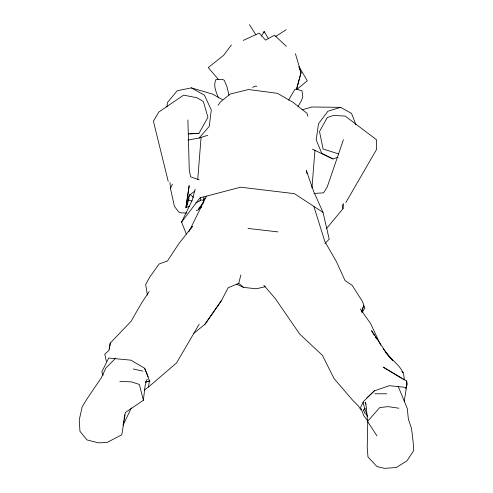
<?xml version="1.0" encoding="UTF-8"?>
<svg xmlns="http://www.w3.org/2000/svg" width="493" height="493" viewBox="0 0 493 493"><rect width="100%" height="100%" fill="white"/><g stroke="black" fill="none" stroke-linecap="round" stroke-linejoin="round"><path stroke-width="0.74" d="M367.766 421.133L367.217 447.459L367.988 456.986L376.991 466.581L384.509 468.35L396.236 467.524L407.015 460.801L413.75 450.547L413.091 441.518L411.513 428.497L408.377 419.192L407.286 408.475L398.122 386.253M404.217 401.228L406.478 387.461L406.62 380.941L383.172 367.137L401.567 378.334M203.88 197.027L203.51 203.153M201.045 137.504L197.748 179.643M311.94 188.036L314.959 150.211M187.654 201.612L187.297 205.23L189.349 195.21L194.772 191.155M166.917 106.919L167.429 102.526L177.221 90.761L191.339 87.871L212.465 94.071L222.405 99.58M115.682 358.121L105.964 367.907L101.287 377.841L87.557 398.03L82.195 406.737L79.25 419.944L79.952 431.289L86.91 439.892L98.335 442.85L107.006 442.492L121.808 434.764L125.351 412.542L143.383 400.248L145.084 385.828L146.52 381.089L145.46 382.186M326.446 228.666L342.968 208.761L343.59 203.597M109.508 349.13L109.692 347.62M109.877 346.104L110.247 343.079L131.076 321.313L141.479 303.201L149.219 291.486M185.867 207.843L189.176 185.584L185.972 207.608L189.682 206.173M144.375 390.018L148.492 387.023L149.465 380.664L144.659 368.271L130.855 360.167L108.7 358.041L101.817 371.851L103.203 375.216M123.318 423.672L123.084 425.157L131.366 407.914M123.552 422.193L123.786 420.714M124.02 419.229L124.254 417.75M124.489 416.271L124.723 414.792M263.891 32.963L264.156 31.472L268.284 38.479M200.09 200.934L200.725 197.477M110.247 343.079L108.879 350.505L104.769 354.165L106.328 361.252M193.601 333.514L204.946 324.277L221.48 300.57L228.13 287.783L238.754 283.302L240.849 274.977M195.16 189.257L192.165 200.343L181.572 222.115L186.372 234.076M296.472 89.239L298.407 82.214M298.604 81.511L301.038 72.668L295.406 53.645M296.601 89.325L301.038 72.668L298.961 67.288M361.807 311.952L363.729 305.444L361.529 311.638M188.628 197.459L189.46 194.747M343.436 139.673L327.192 187.075L323.593 192.843L313.967 193.447M405.616 388.798L406.096 387.48M406.577 386.155L407.298 384.17L406.62 380.941M186.619 213.001L181.245 212.896L178.756 212.076L174.411 206.32L170.43 188.264L172.433 184.191M188.874 231.796L206.419 196.245M288.547 100.153L294.759 89.547L296.151 89.042L301.981 90.829L302.788 96.72L301.389 100.738L298.012 106.463M188.437 133.936L198.895 133.43L207.947 117.34L203.338 101.515L197.015 97.75L183.612 95.149L158.814 112.04L153.409 121.241L168.212 181.362M199.154 324.178L176.531 362.984L148.492 387.023M345.815 202.592L376.603 149.397L376.504 139.747L345.205 116.083L333.465 115.411L327.278 117.519L319.519 131.551L323.1 149.009L338.691 153.939M191.278 228.284L192.393 226.392L178.62 243.967L167.491 260.957L159.085 264.02L149.903 276.875L145.688 284.516L147.364 295.134M261.395 36.014L264.156 31.472M362.047 312.593L364.82 308.082L362.454 301.506L352.113 285.256L345.045 280.572L336.466 261.734L324.881 241.588L313.942 206.653M145.725 382.34L146.52 381.089M218.152 105.274L220.272 102.125L230.145 94.052L248.509 89.523L277.467 93.325L292.904 102.236L306.991 113.335L307.798 116.274M204.946 324.277L221.48 300.57M231.402 44.937L223.717 55.241L208.256 67.59L218.652 79.706M181.572 222.115L199.985 197.853L240.59 187.198L294.438 193.657L323.02 212.384L329.201 239.105L324.973 243.517M365.331 414.151L363.52 410.225L365.19 408.161M146.439 380.269L147.401 379.135M187.938 140.018L199.117 138.052L209.248 126.374L211.306 109.927L204.422 95.161L191.339 87.871M376.954 435.892L367.531 421.404L379.752 407.569L388.139 406.626L398.862 408.222M363.52 410.225L364.962 408.771M406.478 387.461L389.359 385.705L374.403 390.795L363.618 401.37L360.605 407.372L363.816 415.71L367.414 420.554M366.921 397.876L374.403 390.795M198.808 209.075L201.625 206.659L200.152 207.005M296.86 89.455L307.281 80.766L298.943 66.567M188.277 199.776L189.238 198.987M275.137 36.772L286.18 29.746M199.006 208.083L201.625 206.659L200.201 207.152M195.764 202.987L201.853 199.801L203.849 201.095L198.211 209.815L196.306 210.708M203.615 199.277L205.556 198.328M243.234 40.42L259.195 33.105L265.542 40.118L274.496 35.213L286.316 46.305M252.564 87.335L255.325 86.096L256.828 86.293M312.359 149.132L332.941 158.956L338.044 157.224M199.117 138.052L207.645 135.31M355.903 124.723L351.546 113.415L340.595 107.351L327.944 111.202L318.546 123.681L316.198 139.889L321.781 153.372L332.941 158.956M302.03 109.902L311.798 106.993L340.595 107.351M147.099 381.699L149.817 380.984M265.209 286.753L256.237 288.775L243.61 287.407L236.634 284.208M146.15 381.668L149.743 380.929M189.934 133.751L198.895 133.43M374.816 393.765L386.826 393.802M119.817 381.354L131.557 381.909L139.396 384.46L143.383 400.248M248.022 228.45L278.015 231.901M187.796 200.17L192.079 201.008M133.246 368.998L142.717 371.093M199.19 179.853L190.649 176.845L189.287 170.381L187.888 119.953M402.88 379.135L404.192 379.93C404.821 367.051 391.559 361.166 385.243 351.725M238.754 283.302L243.61 287.407M190.236 194.55L193.632 197.428M392.477 360.352L387.929 355.139L371.568 330.698L374.674 335.77M263.835 285.213L275.279 298.561L299.744 334.112L322.41 355.342L334.063 378.575L352.557 400.113L358.275 405.838L360.968 409.88M383.116 348.902L392.859 360.414M360.346 309.012L370.662 323.661L380.688 345.1M249.427 24.65L255.904 34.849M375.45 337.033L376.615 338.938M366.163 404.272L365.184 402.208L366.342 407.076L367.531 421.404M323.02 212.384L313.653 191.432L306.332 170.51L307.065 173.45M218.51 97.99C216.267 92.253 212.896 85.517 215.996 79.496L222.232 79.287L224.229 80.248L226.916 86.522L228.955 95.167M144.659 368.271L148.134 376.627M367.587 416.647L364.512 407.927L363.021 402.159M342.302 204.447L342.968 208.761M169.999 182.49L170.43 188.264M403.089 372.505L402.078 371.346L403.089 372.505"/></g></svg>
